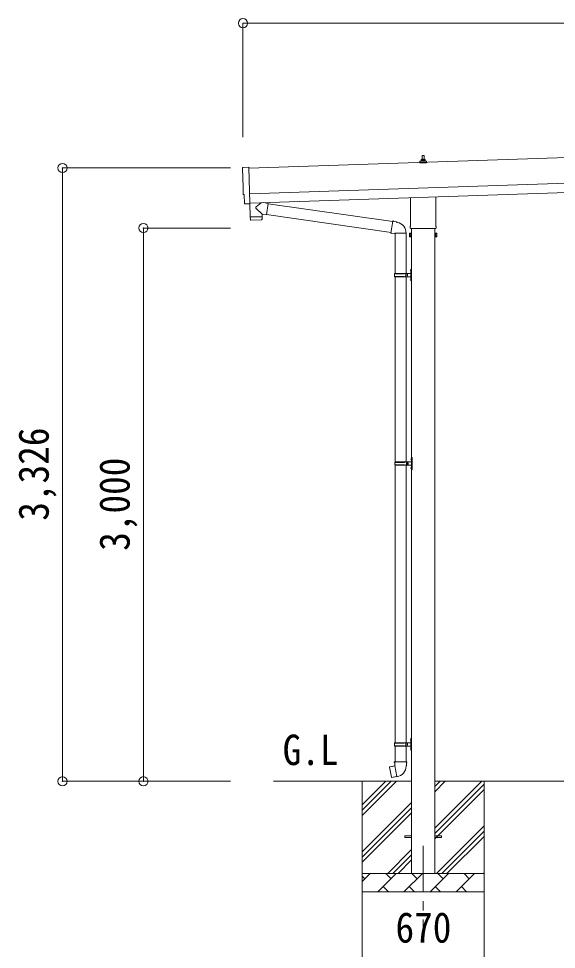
# Model space of a CAD drawing. Units: millimetres at full size, sheet at 1:50. Extents: x -14053 to 14053, y -9700 to 9700.
# Drawn here: x 61 to 2977, y -6582 to -1534 of the extents above; entities that cross this region are included whole.
import ezdxf
from ezdxf.enums import TextEntityAlignment as Align

# ---------------------------------------------------------------- set-up
doc = ezdxf.new("R2010")
doc.units = ezdxf.units.MM
doc.header["$LTSCALE"] = 50
doc.header["$PDMODE"] = 32
doc.header["$PDSIZE"] = 50
doc.linetypes.add('CHAIN1', pattern=[8, 5, -1, 1, -1])
for name, color, linetype, lineweight in [('0-0_0', 7, 'Continuous', 9), ('0-1_Defpoints', 4, 'Continuous', 9), ('0-2_TEXT1', 7, 'Continuous', 9), ('0-6_PARTS1', 6, 'Continuous', 9)]:
    doc.layers.add(name, color=color, linetype=linetype, lineweight=lineweight)
doc.styles.add('ＭＳ ゴシック', font='')
doc.styles.get('ＭＳ ゴシック').set_extended_font_data('MS Gothic')

msp = doc.modelspace()

# ---------------------------------------------------------------- linework, layer by layer
at = {"layer": '0-0_0'}
for p, q in [((2192.08, -5669.8), (1443.92, -5669.8)), ((1924.58, -5669.8), (1924.58, -6269.8)), ((1924.58, -5854.85), (2109.63, -5669.8)), ((1924.58, -5826.56), (2081.35, -5669.8)), ((1924.58, -5798.28), (2053.07, -5669.8)), ((2317.08, -5924.9), (2572.18, -5669.8)), ((2317.08, -5726.91), (2374.19, -5669.8)), ((2317.08, -5698.62), (2345.91, -5669.8)), ((4192.08, -5669.8), (2317.08, -5669.8)), ((2317.08, -5953.18), (2584.58, -5685.68)), ((2584.58, -5669.8), (2584.58, -6269.8)), ((2317.08, -5981.46), (2584.58, -5713.96)), ((1924.58, -6052.84), (2192.08, -5785.34)), ((1924.58, -6081.12), (2192.08, -5813.62)), ((1924.58, -6109.41), (2192.08, -5841.91)), ((2326.74, -6169.8), (2584.58, -5911.95)), ((2355.03, -6169.8), (2584.58, -5940.24)), ((2383.31, -6169.8), (2584.58, -5968.52)), ((2062.18, -6169.8), (2192.08, -6039.9)), ((2090.47, -6169.8), (2192.08, -6068.18)), ((2118.75, -6169.8), (2192.08, -6096.46)), ((1924.58, -6169.8), (2584.58, -6169.8)), ((1924.58, -6212.69), (1967.48, -6169.8)), ((1938.92, -6198.35), (1924.58, -6184.01)), ((2008.9, -6269.8), (2108.9, -6169.8)), ((2080.34, -6198.35), (2051.79, -6169.8)), ((2150.32, -6269.8), (2250.32, -6169.8)), ((2221.77, -6198.35), (2193.21, -6169.8)), ((2291.74, -6269.8), (2391.74, -6169.8)), ((2363.19, -6198.35), (2334.63, -6169.8)), ((2433.16, -6269.8), (2533.16, -6169.8)), ((2504.61, -6198.35), (2476.06, -6169.8)), ((2581.3, -6169.8), (2584.58, -6166.51)), ((2037.45, -6241.24), (2066.01, -6269.8)), ((2178.87, -6241.24), (2207.43, -6269.8)), ((2320.29, -6241.24), (2348.85, -6269.8)), ((2461.72, -6241.24), (2490.27, -6269.8)), ((2584.58, -6269.8), (1924.58, -6269.8))]:
    msp.add_line(p, q, dxfattribs=at)
at = {"layer": '0-1_Defpoints'}
for p, q in [((7201.95, -2148.18), (1308.94, -2344.62)), ((1313.6, -2484.54), (7206.61, -2288.1)), ((2236.33, -2316.04), (2236.33, -2308.32)), ((2272.83, -2316.04), (2236.33, -2316.04)), ((2236.72, -2307.54), (2272.45, -2307.54)), ((2237.1, -2307.35), (2243.82, -2305.72)), ((2244.2, -2305.54), (2264.97, -2305.54)), ((2244.58, -2304.75), (2244.58, -2300.54)), ((2245.58, -2300.54), (2263.58, -2300.54)), ((2248.58, -2300.54), (2249.31, -2277.01)), ((2250.31, -2276.04), (2258.86, -2276.04)), ((2259.86, -2277.01), (2260.58, -2300.54)), ((2264.58, -2304.75), (2264.58, -2300.54)), ((2272.07, -2307.35), (2265.35, -2305.72)), ((2272.83, -2316.04), (2272.83, -2308.32)), ((1315.27, -2534.51), (7208.28, -2338.08)), ((2186.28, -2660.02), (2186.28, -2505.48)), ((2322.88, -2500.92), (2322.88, -2660.02)), ((1295.77, -2538.93), (1288.85, -2538.8)), ((2184.58, -2668.8), (2184.58, -2663.3)), ((2322.52, -2672.3), (2186.65, -2672.3)), ((2192.08, -2672.3), (2192.08, -6169.8)), ((2317.08, -6169.8), (2317.08, -2672.3)), ((2324.58, -2663.3), (2324.58, -2668.8)), ((2180.58, -2698.3), (2181.34, -2696.98)), ((2180.58, -2698.3), (2180.58, -2715.3)), ((2180.58, -2715.3), (2181.34, -2716.61)), ((2187.58, -2701.89), (2181.34, -2701.89)), ((2187.58, -2711.7), (2181.34, -2711.7)), ((2187.58, -2716.61), (2181.34, -2716.61)), ((2190.08, -2716), (2187.58, -2716)), ((2319.08, -2716), (2321.58, -2716)), ((2321.58, -2701.89), (2327.82, -2701.89)), ((2321.58, -2711.7), (2327.82, -2711.7)), ((2321.58, -2716.61), (2327.82, -2716.61)), ((2328.58, -2698.3), (2327.82, -2696.98)), ((2328.58, -2715.3), (2327.82, -2716.61)), ((2328.58, -2698.3), (2328.58, -2715.3)), ((2154.58, -5965.3), (2192.08, -5965.3)), ((2154.58, -5974.3), (2154.58, -5965.3)), ((2154.58, -5974.3), (2192.08, -5974.3)), ((2317.08, -5965.3), (2354.58, -5965.3)), ((2317.08, -5974.3), (2354.58, -5974.3)), ((2354.58, -5974.3), (2354.58, -5965.3))]:
    msp.add_line(p, q, dxfattribs=at)
at = {"layer": '0-1_Defpoints', "color": 7, "linetype": 'CHAIN1'}
msp.add_line((2254.58, -6019.8), (2254.58, -6519.8), dxfattribs=at)
at = {"layer": '0-1_Defpoints'}
for points in [[(1277.27, -2342.23), (1308.77, -2339.53), (1315.36, -2537.28)], [(1285.91, -2535.9), (1284.34, -2488.9), (1283.74, -2488.92)], [(1296.51, -2538.63), (1297.15, -2537.98), (1315.39, -2538.28)], [(2187.58, -2716.61), (2187.58, -2696.98), (2181.34, -2696.98)], [(2187.58, -2716), (2187.58, -2697.6), (2190.08, -2697.6)], [(2321.58, -2716), (2321.58, -2697.6), (2319.08, -2697.6)], [(2321.58, -2716.61), (2321.58, -2696.98), (2327.82, -2696.98)]]:
    msp.add_lwpolyline(points, dxfattribs=at)
for points in [[(2190.08, -2717.3), (2190.08, -2696.3), (2192.08, -2696.3), (2192.08, -2717.3)], [(2319.08, -2717.3), (2319.08, -2696.3), (2317.08, -2696.3), (2317.08, -2717.3)]]:
    msp.add_lwpolyline(points, close=True, dxfattribs=at)
for centre, radius, start, end in [((2237.33, -2308.32), 1, 103.62699, 180), ((2243.58, -2304.75), 1, 283.62699, 0), ((2248.67, -2301.17), 4.13, 90, 171.17633), ((2245.58, -2301.54), 1, 90, 180), ((2250.31, -2277.04), 1, 90, 178.60509), ((2257.92, -2300.54), 4.83, 133.60282, 180), ((2251.25, -2300.54), 4.83, 0, 46.39718), ((2258.86, -2277.04), 1, 1.39491, 90), ((2260.5, -2301.17), 4.13, 8.82367, 90), ((2263.58, -2301.54), 1, 0, 90), ((2265.58, -2304.75), 1, 180, 256.37301), ((2271.83, -2308.32), 1, 0, 76.37301), ((2188.58, -2663.3), 4, 125.09963, 180), ((2188.58, -2668.8), 4, 180, 194.47751), ((2188.58, -2668.8), 4, 194.47751, 241.04498), ((2320.58, -2668.8), 4, 298.95502, 345.52249), ((2320.58, -2663.3), 4, 0, 54.90037), ((2320.58, -2668.8), 4, 345.52249, 0), ((2196.82, -2706.8), 16.24, 162.41205, 197.58795), ((2184.93, -2699.44), 4.34, 145.61575, 214.38425), ((2184.93, -2714.16), 4.34, 145.61575, 214.38425), ((2312.34, -2706.8), 16.24, 342.41205, 17.58795), ((2324.24, -2699.44), 4.34, 325.61575, 34.38425), ((2324.24, -2714.16), 4.34, 325.61575, 34.38425)]:
    msp.add_arc(centre, radius, start, end, dxfattribs=at)
for centre, major_axis, ratio, start_param, end_param in [((1277.53, -2345.22), (-3, -0.1), 0.99863, 4.7647489, 6.2979817), ((-3483.34, -2574.38), (4760.73, 158.69), 0.99863, 6.2686928, 6.2979817), ((1283.59, -2484.52), (-4.4, -0.15), 0.99863, 6.2686928, 7.8539816), ((1288.91, -2535.8), (-2.11, -2.14), 0.9974, 5.5252311, 7.0411395), ((1295.79, -2537.93), (-0.704, -0.714), 0.9974, 0.7579542, 1.5707963)]:
    msp.add_ellipse(centre, major_axis=major_axis, ratio=ratio, start_param=start_param, end_param=end_param, dxfattribs=at)
at = {"layer": '0-2_TEXT1'}
for p, q in [((1315.36, -2537.28), (1315.39, -2538.28)), ((1380.93, -2595.34), (1349.44, -2562.83)), ((1376.69, -2532.46), (1349.47, -2555.5)), ((1414.38, -2535.75), (1388.46, -2532.07)), ((1414.38, -2535.75), (1405.41, -2598.82)), ((1414.12, -2537.59), (2090.71, -2634.92)), ((1317.4, -2610.48), (1318.06, -2623.52)), ((1378.67, -2624.45), (1321.16, -2626.36)), ((1321.87, -2609.33), (1321.92, -2610.33)), ((1376.83, -2607.5), (1376.85, -2608.5)), ((1380.93, -2595.34), (1405.41, -2598.82)), ((1380.93, -2595.34), (1381.33, -2607.35)), ((1405.67, -2596.99), (2080.29, -2694.01)), ((2079.97, -2695.83), (2085.5, -2664.46)), ((2091.03, -2633.1), (2085.5, -2664.46)), ((2091.03, -2633.1), (2092.18, -2631.11)), ((2092.18, -2631.11), (2095.74, -2631.74)), ((2095.74, -2631.74), (2096.15, -2634.09)), ((2110.67, -2636.91), (2112.35, -2638.54)), ((2112.35, -2638.54), (2114.47, -2638.99)), ((2079.97, -2695.83), (2080.37, -2698.08)), ((2079.97, -2695.83), (2085.12, -2696.64)), ((2080.37, -2698.08), (2083.93, -2698.71)), ((2083.93, -2698.71), (2085.12, -2696.64)), ((2085.12, -2696.64), (2099.73, -2698.96)), ((2099.73, -2698.96), (2101.93, -2697.97)), ((2162.23, -2698.37), (2101.05, -2698.37)), ((2102.08, -2698.37), (2102.08, -2915.8)), ((2162.08, -2698.37), (2162.08, -2915.8)), ((2099.08, -2917.8), (2149.42, -2917.8)), ((2100.08, -2915.8), (2186.08, -2915.8)), ((2100.08, -2915.8), (2100.08, -2917.8)), ((2159.08, -2915.8), (2159.08, -2920.3)), ((2159.08, -2920.3), (2161.08, -2920.3)), ((2161.08, -2920.3), (2161.08, -2924.8)), ((2161.08, -2929.3), (2161.08, -2924.8)), ((2167.08, -2915.8), (2167.08, -2924.8)), ((2167.08, -2920.3), (2170.08, -2920.3)), ((2167.08, -2933.8), (2167.08, -2924.8)), ((2170.08, -2920.3), (2170.08, -2924.8)), ((2170.08, -2929.3), (2170.08, -2924.8)), ((2185.78, -2898.65), (2187.83, -2899.65)), ((2187.05, -2896.65), (2187.68, -2896.65)), ((2187.05, -2896.65), (2187.05, -2904.95)), ((2187.05, -2904.95), (2187.68, -2904.95)), ((2187.68, -2896.65), (2187.68, -2904.95)), ((2187.68, -2896.65), (2188.08, -2897.05)), ((2187.68, -2904.95), (2188.08, -2904.55)), ((2187.83, -2899.65), (2188.44, -2900.8)), ((2188.08, -2892.8), (2191.08, -2891.3)), ((2188.08, -2892.8), (2188.08, -2924.8)), ((2188.08, -2897.05), (2188.08, -2904.55)), ((2188.08, -2956.8), (2188.08, -2924.8)), ((2191.08, -2891.3), (2191.08, -2924.8)), ((2191.08, -2891.3), (2192.08, -2891.3)), ((2191.08, -2958.3), (2191.08, -2924.8)), ((2192.08, -2891.3), (2192.08, -2924.8)), ((2192.08, -2958.3), (2192.08, -2924.8)), ((2099.08, -2931.8), (2149.42, -2931.8)), ((2100.08, -2933.8), (2100.08, -2931.8)), ((2100.08, -2933.8), (2186.08, -2933.8)), ((2102.08, -2933.8), (2102.08, -3938.3)), ((2159.08, -2933.8), (2159.08, -2929.3)), ((2159.08, -2929.3), (2161.08, -2929.3)), ((2162.08, -2933.8), (2162.08, -3938.3)), ((2167.08, -2929.3), (2170.08, -2929.3)), ((2185.78, -2946.65), (2187.83, -2947.65)), ((2187.05, -2944.65), (2187.68, -2944.65)), ((2187.05, -2944.65), (2187.05, -2952.95)), ((2187.05, -2952.95), (2187.68, -2952.95)), ((2187.68, -2944.65), (2187.68, -2952.95)), ((2187.68, -2944.65), (2188.08, -2945.05)), ((2187.68, -2952.95), (2188.08, -2952.55)), ((2187.83, -2947.65), (2188.44, -2948.8)), ((2188.08, -2945.05), (2188.08, -2952.55)), ((2188.08, -2956.8), (2191.08, -2958.3)), ((2191.08, -2958.3), (2192.08, -2958.3)), ((2188.28, -3921.15), (2190.33, -3922.15)), ((2189.55, -3919.15), (2190.18, -3919.15)), ((2189.55, -3919.15), (2189.55, -3927.45)), ((2189.55, -3927.45), (2190.18, -3927.45)), ((2190.18, -3919.15), (2190.18, -3927.45)), ((2190.18, -3919.15), (2190.58, -3919.55)), ((2190.18, -3927.45), (2190.58, -3927.05)), ((2190.33, -3922.15), (2190.94, -3923.3)), ((2190.58, -3915.3), (2193.58, -3913.8)), ((2190.58, -3915.3), (2190.58, -3947.3)), ((2190.58, -3919.55), (2190.58, -3927.05)), ((2193.58, -3913.8), (2193.58, -3947.3)), ((2193.58, -3913.8), (2194.58, -3913.8)), ((2194.58, -3913.8), (2194.58, -3947.3)), ((2101.58, -3940.3), (2151.92, -3940.3)), ((2101.58, -3954.3), (2151.92, -3954.3)), ((2102.08, -3956.29), (2102.08, -5460.8)), ((2102.58, -3938.3), (2188.58, -3938.3)), ((2102.58, -3938.3), (2102.58, -3940.3)), ((2102.58, -3956.3), (2102.58, -3954.3)), ((2102.58, -3956.3), (2188.58, -3956.3)), ((2161.58, -3938.3), (2161.58, -3942.8)), ((2161.58, -3942.8), (2163.58, -3942.8)), ((2161.58, -3956.3), (2161.58, -3951.8)), ((2161.58, -3951.8), (2163.58, -3951.8)), ((2162.08, -3956.29), (2162.08, -5460.8)), ((2163.58, -3942.8), (2163.58, -3947.3)), ((2163.58, -3951.8), (2163.58, -3947.3)), ((2169.58, -3938.3), (2169.58, -3947.3)), ((2169.58, -3942.8), (2172.58, -3942.8)), ((2169.58, -3956.3), (2169.58, -3947.3)), ((2169.58, -3951.8), (2172.58, -3951.8)), ((2172.58, -3942.8), (2172.58, -3947.3)), ((2172.58, -3951.8), (2172.58, -3947.3)), ((2188.28, -3969.15), (2190.33, -3970.15)), ((2189.55, -3967.15), (2190.18, -3967.15)), ((2189.55, -3967.15), (2189.55, -3975.45)), ((2189.55, -3975.45), (2190.18, -3975.45)), ((2190.18, -3967.15), (2190.18, -3975.45)), ((2190.18, -3967.15), (2190.58, -3967.55)), ((2190.18, -3975.45), (2190.58, -3975.05)), ((2190.33, -3970.15), (2190.94, -3971.3)), ((2190.58, -3979.3), (2190.58, -3947.3)), ((2190.58, -3967.55), (2190.58, -3975.05)), ((2190.58, -3979.3), (2193.58, -3980.8)), ((2193.58, -3980.8), (2193.58, -3947.3)), ((2193.58, -3980.8), (2194.58, -3980.8)), ((2194.58, -3980.8), (2194.58, -3947.3)), ((2185.78, -5443.65), (2187.83, -5444.65)), ((2187.05, -5441.65), (2187.68, -5441.65)), ((2187.05, -5441.65), (2187.05, -5449.95)), ((2187.05, -5449.95), (2187.68, -5449.95)), ((2187.68, -5441.65), (2187.68, -5449.95)), ((2187.68, -5441.65), (2188.08, -5442.05)), ((2187.68, -5449.95), (2188.08, -5449.55)), ((2187.83, -5444.65), (2188.44, -5445.8)), ((2188.08, -5437.8), (2191.08, -5436.3)), ((2188.08, -5437.8), (2188.08, -5469.8)), ((2188.08, -5442.05), (2188.08, -5449.55)), ((2191.08, -5436.3), (2191.08, -5469.8)), ((2191.08, -5436.3), (2192.08, -5436.3)), ((2192.08, -5436.3), (2192.08, -5469.8)), ((2099.08, -5462.8), (2149.42, -5462.8)), ((2099.08, -5476.8), (2149.42, -5476.8)), ((2100.08, -5460.8), (2186.08, -5460.8)), ((2100.08, -5460.8), (2100.08, -5462.8)), ((2100.08, -5478.8), (2100.08, -5476.8)), ((2100.08, -5478.8), (2186.08, -5478.8)), ((2102.08, -5478.8), (2102.08, -5563.72)), ((2159.08, -5460.8), (2159.08, -5465.3)), ((2159.08, -5465.3), (2161.08, -5465.3)), ((2159.08, -5478.8), (2159.08, -5474.3)), ((2159.08, -5474.3), (2161.08, -5474.3)), ((2161.08, -5465.3), (2161.08, -5469.8)), ((2161.08, -5474.3), (2161.08, -5469.8)), ((2162.08, -5478.8), (2162.08, -5563.72)), ((2167.08, -5460.8), (2167.08, -5469.8)), ((2167.08, -5465.3), (2170.08, -5465.3)), ((2167.08, -5478.8), (2167.08, -5469.8)), ((2167.08, -5474.3), (2170.08, -5474.3)), ((2170.08, -5465.3), (2170.08, -5469.8)), ((2170.08, -5474.3), (2170.08, -5469.8)), ((2185.78, -5491.65), (2187.83, -5492.65)), ((2187.05, -5489.65), (2187.68, -5489.65)), ((2187.05, -5489.65), (2187.05, -5497.95)), ((2187.05, -5497.95), (2187.68, -5497.95)), ((2187.68, -5489.65), (2187.68, -5497.95)), ((2187.68, -5489.65), (2188.08, -5490.05)), ((2187.68, -5497.95), (2188.08, -5497.55)), ((2187.83, -5492.65), (2188.44, -5493.8)), ((2188.08, -5501.8), (2188.08, -5469.8)), ((2188.08, -5490.05), (2188.08, -5497.55)), ((2188.08, -5501.8), (2191.08, -5503.3)), ((2191.08, -5503.3), (2191.08, -5469.8)), ((2192.08, -5503.3), (2192.08, -5469.8)), ((2191.08, -5503.3), (2192.08, -5503.3)), ((2073.62, -5592.18), (2072.81, -5593.35)), ((2072.81, -5593.35), (2082.44, -5647.9)), ((2101.49, -5586.93), (2073.62, -5592.18)), ((2086.37, -5589.57), (2086.15, -5589.81)), ((2100.23, -5563.72), (2098.08, -5564.51)), ((2098.08, -5564.51), (2098.08, -5568.12)), ((2098.08, -5568.12), (2100.32, -5568.94)), ((2100.23, -5563.72), (2132.08, -5563.72)), ((2100.23, -5563.72), (2100.32, -5568.94)), ((2100.32, -5568.94), (2100.58, -5583.72)), ((2100.58, -5583.72), (2101.93, -5585.72)), ((2111.85, -5644.22), (2101.71, -5586.75)), ((2101.74, -5585.93), (2101.74, -5586.63)), ((2101.93, -5585.72), (2101.9, -5585.73)), ((2163.93, -5563.72), (2132.08, -5563.72)), ((2162.27, -5585.67), (2162.2, -5587.83)), ((2163.58, -5583.72), (2162.27, -5585.67)), ((2166.08, -5568.12), (2163.84, -5568.94)), ((2163.93, -5563.72), (2166.08, -5564.51)), ((2166.08, -5564.51), (2166.08, -5568.12)), ((2096.46, -5646.82), (2096.18, -5646.66)), ((2112.15, -5644.98), (2111.91, -5644.32))]:
    msp.add_line(p, q, dxfattribs=at)
for points in [[(1314.99, -2538.27), (1317.37, -2609.48), (1381.33, -2607.35)], [(1381.57, -2621.4), (1381.37, -2608.35), (1317.4, -2610.48)], [(2091.03, -2633.1), (2096.15, -2634.09), (2110.67, -2636.91)], [(2185.78, -2902.94), (2187.83, -2901.95), (2188.44, -2900.8)], [(2185.78, -2950.94), (2187.83, -2949.95), (2188.44, -2948.8)], [(2188.28, -3925.44), (2190.33, -3924.45), (2190.94, -3923.3)], [(2188.28, -3973.44), (2190.33, -3972.45), (2190.94, -3971.3)], [(2185.78, -5447.94), (2187.83, -5446.95), (2188.44, -5445.8)], [(2185.78, -5495.94), (2187.83, -5494.95), (2188.44, -5493.8)], [(2088.61, -5589.35), (2088.33, -5589.2), (2086.37, -5589.57)], [(2163.93, -5563.72), (2163.84, -5568.94), (2163.58, -5583.72)], [(2111.58, -5644.13), (2083.6, -5648.73), (2082.44, -5647.9)], [(2098.64, -5646.25), (2098.43, -5646.49), (2096.46, -5646.82)]]:
    msp.add_lwpolyline(points, dxfattribs=at)
for centre, radius, start, end in [((1352.85, -2559.18), 5, 132.56466, 226.88314), ((1321.06, -2623.37), 3, 182.90915, 271.95747), ((1378.57, -2621.45), 3, 271.90915, 0.90915), ((2101.93, -2697.97), 60.3, 359.62495, 78), ((2147.83, -2924.8), 49.25, 171.82876, 180.00002), ((2147.83, -2924.8), 49.25, 180.00002, 188.17127), ((2149.42, -2915.8), 2, 270, 359.99998), ((2191.38, -2900.8), 6, 136.21765, 223.78235), ((2186.08, -2913.8), 2, 270, 359.99998), ((2149.42, -2933.8), 2, 0.00005, 90.00004), ((2191.38, -2948.8), 6, 136.21765, 223.78235), ((2186.08, -2935.8), 2, 0.00005, 90.00004), ((2193.88, -3923.3), 6, 136.21765, 223.78235), ((2188.58, -3936.3), 2, 270, 359.99998), ((2150.33, -3947.3), 49.25, 171.82876, 180.00002), ((2150.33, -3947.3), 49.25, 180.00002, 188.17127), ((2151.92, -3938.3), 2, 270, 359.99998), ((2151.92, -3956.3), 2, 0.00005, 90.00004), ((2193.88, -3971.3), 6, 136.21765, 223.78235), ((2188.58, -3958.3), 2, 0.00005, 90.00004), ((2191.38, -5445.8), 6, 136.21765, 223.78235), ((2147.83, -5469.8), 49.25, 171.82876, 180.00002), ((2147.83, -5469.8), 49.25, 180.00002, 188.17127), ((2149.42, -5460.8), 2, 270, 359.99998), ((2149.42, -5478.8), 2, 0.00005, 90.00004), ((2191.38, -5493.8), 6, 136.21765, 223.78235), ((2186.08, -5458.8), 2, 270, 359.99998), ((2186.08, -5480.8), 2, 0.00005, 90.00004), ((2101.44, -5586.63), 0.3, 280.66842, 0), ((2101.94, -5585.93), 0.2, 100, 180), ((2101.93, -5585.72), 60.3, 279.96938, 358), ((2111.63, -5644.42), 0.3, 20, 99.33158), ((2112.34, -5644.92), 0.2, 200, 279.96938)]:
    msp.add_arc(centre, radius, start, end, dxfattribs=at)
at = {"layer": '0-6_PARTS1'}
for p, q in [((1277.58, -1558.96), (1277.58, -2176.3)), ((1277.58, -1558.96), (7237.58, -1558.96)), ((298.96, -2343.82), (1209.28, -2343.82)), ((298.96, -5669.8), (298.96, -2343.82)), ((737.85, -2669.8), (1209.28, -2669.8)), ((737.85, -5669.8), (737.85, -2669.8)), ((298.96, -5669.8), (1209.28, -5669.8)), ((737.85, -5669.8), (1209.28, -5669.8)), ((1924.58, -6852.87), (1924.58, -6269.8)), ((2584.58, -6852.87), (2584.58, -6269.8))]:
    msp.add_line(p, q, dxfattribs=at)
for p in [(1277.58, -1558.96), (298.96, -2343.82), (737.85, -2669.8), (298.96, -5669.8), (737.85, -5669.8)]:
    msp.add_point(p, dxfattribs=at)

# ---------------------------------------------------------------- texts
at = {"layer": '0-0_0', "style": 'ＭＳ ゴシック', "width": 0.9}
msp.add_text('G.L', height=165, dxfattribs=at).set_placement((1492.99, -5631.35), align=Align.BOTTOM_LEFT)
at = {"layer": '0-6_PARTS1', "color": 7, "style": 'ＭＳ ゴシック', "width": 0.9}
for s, p in [('3,326', (273.96, -4256.81)), ('3,000', (712.85, -4419.8))]:
    msp.add_text(s, height=165, rotation=90, dxfattribs=at).set_placement(p, align=Align.BOTTOM_LEFT)
msp.add_text('670', height=165, dxfattribs=at).set_placement((2104.58, -6594.5), align=Align.BOTTOM_LEFT)

doc.saveas('drawing.dxf')
